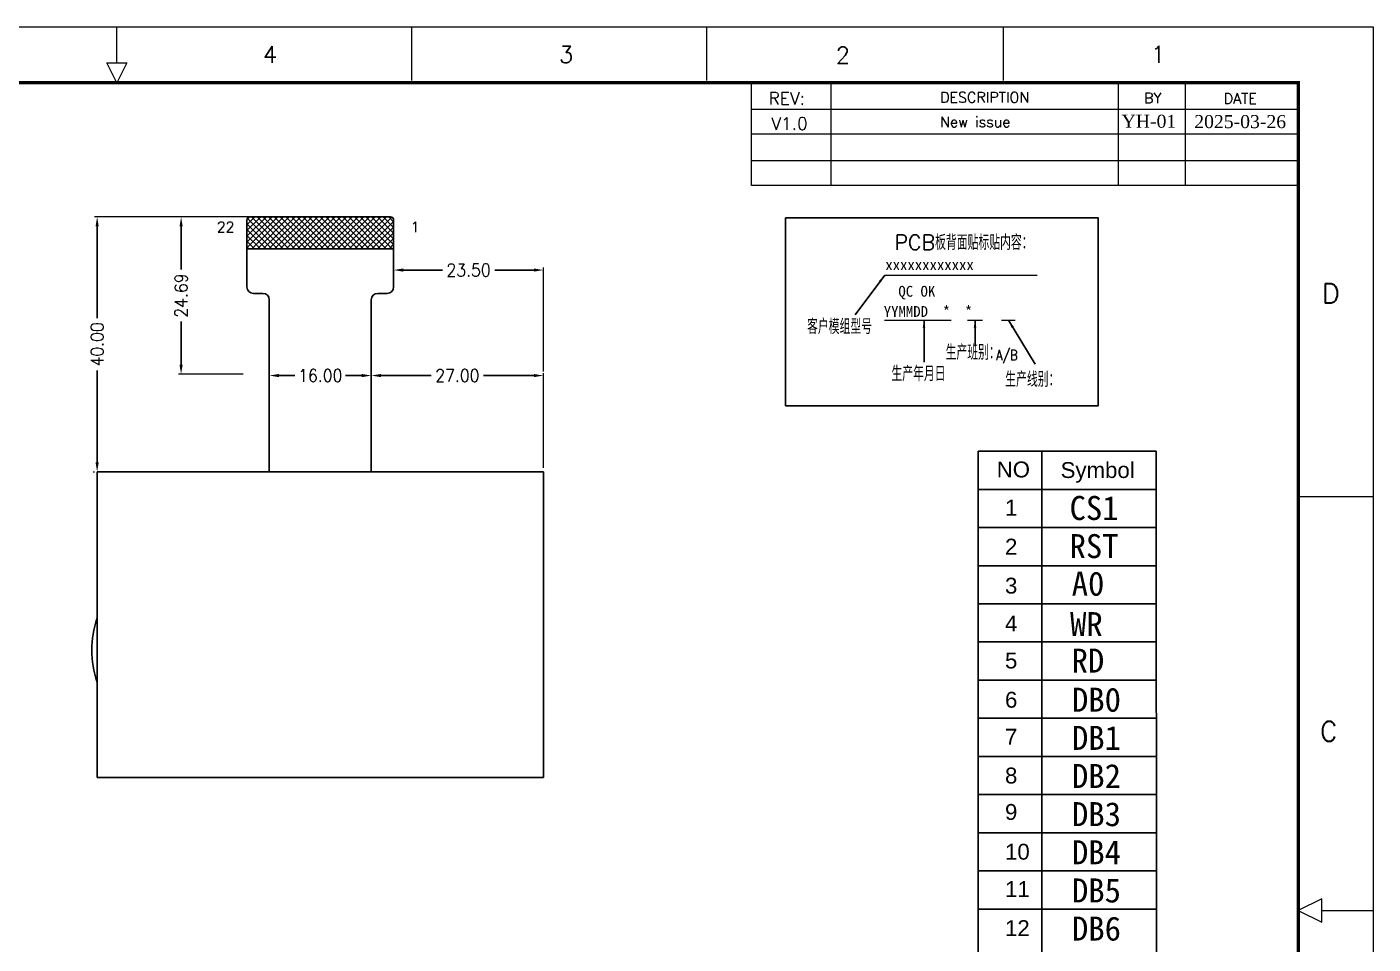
# Model space of a CAD drawing. Header units: millimetres. Extents: x 2909 to 3301, y 744 to 1021.
# Drawn here: x 3089.9 to 3301, y 877.4 to 1021.4 of the extents above; entities that cross this region are included whole.
import ezdxf

# ---------------------------------------------------------------- set-up
doc = ezdxf.new("R2010")
doc.units = ezdxf.units.MM
for name, color, linetype in [('', 7, 'Continuous'), ('D', 4, 'Continuous'), ('DIM', 170, 'Continuous'), ('F', 2, 'Continuous')]:
    doc.layers.add(name, color=color, linetype=linetype)
doc.styles.add('ROMANS', font='romans.shx', dxfattribs={"width": 0.9})
doc.styles.add('S', font='txt')
doc.styles.get("Standard").update_dxf_attribs({"font": 'times.ttf'})
doc.styles.add('TXT', font='TXT.SHX', dxfattribs={"width": 0.8})
doc.styles.add('xiong', font='simplex.shx', dxfattribs={"bigfont": 'gbcbig.shx'})
doc.styles.add('冼极', font='')
doc.styles.get('冼极').set_extended_font_data('SimSun')
doc.dimstyles.new('ISO-25-1', dxfattribs={"dimtxt": 2, "dimasz": 1.5, "dimexe": 0.4, "dimexo": 0.625, "dimgap": 0.5, "dimtad": 0, "dimzin": 1, "dimdsep": 46, "dimtxsty": 'ROMANS', "dimcen": 2.5, "dimclrd": 4, "dimclre": 4, "dimclrt": 4, "dimadec": 0, "dimazin": 0, "dimtfac": 1, "dimtmove": 0, "dimatfit": 3, "dimfxl": 1, "dimlwe": 0, "dimarcsym": 0})
doc.dimstyles.new('li', dxfattribs={"dimtxt": 2.5, "dimasz": 1, "dimexe": 0.05, "dimexo": 0.05, "dimgap": 0.3, "dimtad": 0, "dimzin": 1, "dimdsep": 46, "dimtxsty": 'TXT', "dimcen": 2.5, "dimclrd": 256, "dimclre": 256, "dimclrt": 4, "dimadec": 0, "dimazin": 0, "dimtfac": 1, "dimtmove": 0, "dimatfit": 3, "dimfxl": 1.25, "dimarcsym": 0})

# ---------------------------------------------------------------- blocks, each defined once
blk = doc.blocks.new('*D41')
at = {"layer": 'D', "color": 0, "lineweight": 0}
for p, q in [((3127.91, 967.29), (3127.91, 967.07)), ((3143.91, 967.29), (3143.91, 967.07))]:
    blk.add_line(p, q, dxfattribs=at)
at = {"layer": 'D', "color": 0, "lineweight": -2}
for p, q in [((3129.41, 966.67), (3131.94, 966.67)), ((3142.41, 966.67), (3139.88, 966.67))]:
    blk.add_line(p, q, dxfattribs=at)
at = {"layer": 'D', "color": 0}
for points in [[(3129.41, 966.92), (3129.41, 966.42), (3127.91, 966.67)], [(3142.41, 966.92), (3142.41, 966.42), (3143.91, 966.67)]]:
    blk.add_solid(points, dxfattribs=at)
at = {"layer": 'Defpoints', "color": 0}
for p in [(3127.91, 966.67), (3127.91, 966.67), (3143.91, 966.67)]:
    blk.add_point(p, dxfattribs=at)
at = {"layer": 'D', "color": 0, "insert": (3135.91, 966.67), "char_height": 2, "attachment_point": 5, "style": 'ROMANS'}
blk.add_mtext('16.00', dxfattribs=at)
blk = doc.blocks.new('*D42')
at = {"layer": 'D', "color": 0, "lineweight": 0}
for p, q in [((3143.91, 964.7), (3143.91, 967.07)), ((3170.91, 952.2), (3170.91, 967.07))]:
    blk.add_line(p, q, dxfattribs=at)
at = {"layer": 'D', "color": 0, "lineweight": -2}
for p, q in [((3145.41, 966.67), (3153.31, 966.67)), ((3169.41, 966.67), (3161.51, 966.67))]:
    blk.add_line(p, q, dxfattribs=at)
at = {"layer": 'D', "color": 0}
for points in [[(3145.41, 966.92), (3145.41, 966.42), (3143.91, 966.67)], [(3169.41, 966.92), (3169.41, 966.42), (3170.91, 966.67)]]:
    blk.add_solid(points, dxfattribs=at)
at = {"layer": 'Defpoints', "color": 0}
for p in [(3170.91, 966.67), (3143.91, 964.07), (3170.91, 951.57)]:
    blk.add_point(p, dxfattribs=at)
at = {"layer": 'D', "color": 0, "insert": (3157.41, 966.67), "char_height": 2, "attachment_point": 5, "style": 'ROMANS'}
blk.add_mtext('27.00', dxfattribs=at)
blk = doc.blocks.new('*D43')
at = {"layer": 'D', "color": 0, "lineweight": 0}
for p, q in [((3147.41, 983.58), (3147.41, 983.63)), ((3170.91, 967.29), (3170.91, 983.63))]:
    blk.add_line(p, q, dxfattribs=at)
at = {"layer": 'D', "color": 0, "lineweight": -2}
for p, q in [((3148.91, 983.23), (3155.06, 983.23)), ((3169.41, 983.23), (3163.26, 983.23))]:
    blk.add_line(p, q, dxfattribs=at)
at = {"layer": 'D', "color": 0}
for points in [[(3148.91, 983.48), (3148.91, 982.98), (3147.41, 983.23)], [(3169.41, 983.48), (3169.41, 982.98), (3170.91, 983.23)]]:
    blk.add_solid(points, dxfattribs=at)
at = {"layer": 'Defpoints', "color": 0}
for p in [(3147.41, 983.23), (3147.41, 982.96), (3170.91, 966.67)]:
    blk.add_point(p, dxfattribs=at)
at = {"layer": 'D', "color": 0, "insert": (3159.16, 983.23), "char_height": 2, "attachment_point": 5, "style": 'ROMANS'}
blk.add_mtext('23.50', dxfattribs=at)
blk = doc.blocks.new('*D44')
at = {"layer": 'D', "color": 0, "lineweight": 0}
for p, q in [((3124.79, 991.57), (3100.51, 991.57)), ((3100.29, 951.57), (3100.51, 951.57))]:
    blk.add_line(p, q, dxfattribs=at)
at = {"layer": 'D', "color": 0, "lineweight": -2}
for p, q in [((3100.91, 990.07), (3100.91, 975.67)), ((3100.91, 953.07), (3100.91, 967.47))]:
    blk.add_line(p, q, dxfattribs=at)
at = {"layer": 'D', "color": 0}
for points in [[(3100.66, 990.07), (3101.16, 990.07), (3100.91, 991.57)], [(3100.66, 953.07), (3101.16, 953.07), (3100.91, 951.57)]]:
    blk.add_solid(points, dxfattribs=at)
at = {"layer": 'Defpoints', "color": 0}
for p in [(3100.91, 991.57), (3125.41, 991.57), (3100.91, 951.57)]:
    blk.add_point(p, dxfattribs=at)
at = {"layer": 'D', "color": 0, "insert": (3100.91, 971.57), "char_height": 2, "attachment_point": 5, "rotation": 90, "style": 'ROMANS'}
blk.add_mtext('40.00', dxfattribs=at)
blk = doc.blocks.new('*D50')
at = {"layer": 'D', "color": 0, "lineweight": 0}
for p, q in [((3123.39, 991.57), (3113.68, 991.57)), ((3123.79, 966.89), (3113.68, 966.89))]:
    blk.add_line(p, q, dxfattribs=at)
at = {"layer": 'D', "color": 0, "lineweight": -2}
for p, q in [((3114.08, 990.07), (3114.08, 983.29)), ((3114.08, 968.39), (3114.08, 975.17))]:
    blk.add_line(p, q, dxfattribs=at)
at = {"layer": 'D', "color": 0}
for points in [[(3113.83, 990.07), (3114.33, 990.07), (3114.08, 991.57)], [(3113.83, 968.39), (3114.33, 968.39), (3114.08, 966.89)]]:
    blk.add_solid(points, dxfattribs=at)
at = {"layer": 'Defpoints', "color": 0}
for p in [(3114.08, 991.57), (3124.01, 991.57), (3124.41, 966.89)]:
    blk.add_point(p, dxfattribs=at)
at = {"layer": 'D', "color": 0, "insert": (3114.08, 979.23), "char_height": 2, "attachment_point": 5, "rotation": 90, "style": 'ROMANS'}
blk.add_mtext('24.69', dxfattribs=at)

msp = doc.modelspace()

# ---------------------------------------------------------------- hatches: boundary and pattern name
at = {"layer": 'F', "ltscale": 6.286513}
h = msp.add_hatch(dxfattribs=at)
h.set_pattern_fill('ANSI37', color=5, scale=0.2, style=0)
h.set_pattern_definition([(45, (912.1968, 135.9209), (-0.4490128, 0.4490128), []), (135, (912.1968, 135.9209), (-0.4490128, -0.4490128), [])])
h.paths.add_polyline_path([(3124.91, 991.571, 0.4142136), (3124.41, 991.071), (3124.41, 986.571), (3147.41, 986.571), (3147.41, 991.071, 0.4142136), (3146.91, 991.571)])

# ---------------------------------------------------------------- linework, layer by layer
at = {"layer": '', "color": 0, "linetype": 'ByBlock', "lineweight": 0}
for p, q in [((3224.432, 982.425), (3248.359, 982.425)), ((3224.382, 975.364), (3234.883, 975.364)), ((3237.437, 975.364), (3239.76, 975.364)), ((3242.744, 975.364), (3244.88, 975.364))]:
    msp.add_line(p, q, dxfattribs=at)
at = {"ltscale": 6.286513}
for p, q in [((3100.91, 903.571), (3100.91, 951.571)), ((3170.91, 951.571), (3100.91, 951.571)), ((3170.91, 903.571), (3170.91, 951.571)), ((3100.91, 903.571), (3170.91, 903.571))]:
    msp.add_line(p, q, dxfattribs=at)
msp.add_arc((3115.191, 923.571), 15.131, 160.70391, 199.29609, dxfattribs=at)
at = {"layer": 'D', "color": 0, "linetype": 'ByBlock', "lineweight": 0}
for p, q in [((2908.834, 1021.389), (3301.031, 1021.389)), ((3103.98, 1015.766), (3103.98, 1021.389)), ((3150.201, 1021.389), (3150.201, 1013.002)), ((3196.48, 1021.389), (3196.48, 1013.002)), ((3243.033, 1021.389), (3243.033, 1013.002)), ((3301.031, 1021.389), (3301.031, 744.07)), ((3102.407, 1015.766), (3105.552, 1015.766)), ((3102.407, 1015.766), (3105.552, 1015.766)), ((3103.98, 1012.621), (3102.407, 1015.766)), ((3103.98, 1012.621), (3102.407, 1015.766)), ((3105.552, 1015.766), (3103.98, 1012.621)), ((3105.552, 1015.766), (3103.98, 1012.621)), ((3203.545, 996.518), (3203.545, 1012.621)), ((3203.545, 1004.737), (3203.545, 1012.621)), ((3216.014, 996.518), (3216.014, 1012.621)), ((3216.014, 1004.737), (3216.014, 1012.621)), ((3261.04, 1012.621), (3261.04, 996.518)), ((3271.554, 1012.621), (3271.554, 996.518)), ((3289.304, 1008.428), (3203.545, 1008.428)), ((3289.304, 1008.428), (3203.545, 1008.428)), ((3289.304, 1004.569), (3203.545, 1004.569)), ((3289.304, 1004.569), (3203.545, 1004.569)), ((3289.304, 1000.376), (3203.545, 1000.376)), ((3289.304, 1000.376), (3203.545, 1000.376)), ((3289.304, 996.518), (3203.545, 996.518)), ((3289.304, 996.518), (3203.545, 996.518)), ((3289.304, 947.716), (3301.031, 947.716)), ((3293.008, 884.564), (3289.304, 882.713)), ((3293.008, 884.564), (3289.304, 882.713)), ((3289.304, 882.713), (3293.008, 880.861)), ((3289.304, 882.713), (3293.008, 880.861)), ((3293.008, 880.861), (3293.008, 884.564)), ((3293.008, 880.861), (3293.008, 884.564)), ((3293.008, 882.713), (3301.031, 882.713))]:
    msp.add_line(p, q, dxfattribs=at)
at = {"layer": 'D', "color": 0, "linetype": 'ByBlock', "lineweight": 0, "const_width": 0.515}
msp.add_lwpolyline([(3289.304, 1012.621), (2918.709, 1012.621), (2918.709, 752.838), (3289.304, 752.838), (3289.304, 1012.621)], dxfattribs=at)
at = {"layer": 'D', "ltscale": 6.286513}
msp.add_lwpolyline([(3208.885, 991.44), (3257.907, 991.44), (3257.907, 961.921), (3208.885, 961.921)], close=True, dxfattribs=at)
at = {"layer": 'DIM', "color": 0}
for p, q in [((3239.083, 954.792), (3239.083, 817.087)), ((3239.083, 954.792), (3267.023, 954.792)), ((3249.061, 954.792), (3249.061, 817.087)), ((3267.023, 954.792), (3267.058, 817.087)), ((3267.023, 948.805), (3239.083, 948.805)), ((3267.023, 942.817), (3239.083, 942.817)), ((3267.023, 936.83), (3239.083, 936.83)), ((3267.023, 930.843), (3239.083, 930.843)), ((3267.023, 924.856), (3239.083, 924.856)), ((3267.023, 918.869), (3239.083, 918.869)), ((3267.023, 912.882), (3239.083, 912.882)), ((3267.023, 906.894), (3239.083, 906.894)), ((3267.023, 900.907), (3239.083, 900.907)), ((3267.023, 894.92), (3239.083, 894.92)), ((3267.023, 888.933), (3239.083, 888.933)), ((3267.023, 888.933), (3239.083, 888.933)), ((3267.023, 882.946), (3239.083, 882.946))]:
    msp.add_line(p, q, dxfattribs=at)
at = {"layer": 'F', "ltscale": 6.286513}
for p, q in [((3124.41, 991.071), (3124.41, 980.571)), ((3124.91, 991.571), (3146.91, 991.571)), ((3147.41, 991.071), (3147.41, 980.571)), ((3124.41, 986.571), (3147.41, 986.571)), ((3125.41, 979.571), (3126.91, 979.571)), ((3127.91, 978.571), (3127.91, 951.671)), ((3143.91, 978.571), (3143.91, 951.671)), ((3144.91, 979.571), (3146.41, 979.571))]:
    msp.add_line(p, q, dxfattribs=at)
for centre, radius, start, end in [((3124.91, 991.071), 0.5, 90, 180), ((3146.91, 991.071), 0.5, 0, 90), ((3125.41, 980.571), 1, 180, 270), ((3146.41, 980.571), 1, 270, 0), ((3126.91, 978.571), 1, 360, 90), ((3144.91, 978.571), 1, 90, 180)]:
    msp.add_arc(centre, radius, start, end, dxfattribs=at)

# ---------------------------------------------------------------- texts
at = {"layer": '', "color": 0, "linetype": 'ByBlock', "lineweight": 0}
for s, height, style, p in [('PCB板背面贴标贴内容：', 2.36009, 'xiong', (3225.96, 986.39)), ('xxxxxxxxxxxx', 1.69984, 'S', (3224.531, 983.219)), ('  QC OK', 1.6998, 'S', (3224.268, 979.048)), ('YYMMDD  *  *', 1.69984, 'S', (3224.285, 975.882)), ('客户模组型号', 2.3601, 'xiong', (3212.263, 973.175))]:
    msp.add_text(s, height=height, dxfattribs=dict(at, style=style)).set_placement(p)
at = {"layer": '', "color": 0, "linetype": 'ByBlock', "lineweight": 0, "attachment_point": 1}
for s, insert, char_height, width, style in [('生产班别：', (3233.986, 971.495), 2.3601, 35.38651, 'xiong'), ('A/B', (3241.892, 970.696), 1.6149, 11.02826, 'TXT'), ('生产年月日', (3225.485, 968.138), 2.3601, 35.38651, 'xiong'), ('生产线别：', (3243.335, 967.254), 2.3601, 35.38651, 'xiong')]:
    msp.add_mtext(s, dxfattribs=dict(at, insert=insert, char_height=char_height, width=width, style=style))
at = {"layer": 'D', "color": 0, "linetype": 'ByBlock', "lineweight": 0, "style": 'ROMANS'}
for s, height, p in [('4', 2.621, (3126.913, 1015.75)), ('3', 2.621, (3173.341, 1015.75)), ('2', 2.619, (3216.754, 1015.634)), ('1', 2.621, (3266.197, 1015.75)), ('REV:', 1.9609, (3206.213, 1009.196)), ('REV:', 1.9609, (3206.213, 1009.196)), ('DESCRIPTION', 1.63725, (3233.126, 1009.519)), ('BY', 1.6372, (3265.095, 1009.421)), ('DATE', 1.6372, (3277.599, 1009.338)), ('V1.0', 1.9609, (3206.654, 1005.233)), ('New issue', 1.6372, (3233.126, 1005.661)), ('D', 3.086, (3292.999, 978.018)), ('C', 3.086, (3292.678, 909.307))]:
    msp.add_text(s, height=height, dxfattribs=at).set_placement(p)
at = {"layer": 'D', "style": 'ROMANS'}
for s, height, p in [('22', 1.6024, (3119.689, 989.198)), ('1', 1.602, (3150.082, 989.198))]:
    msp.add_text(s, height=height, dxfattribs=at).set_placement(p)
at = {"layer": 'D', "color": 0, "linetype": 'ByBlock', "lineweight": 0, "char_height": 2.04433, "width": 18.43713, "attachment_point": 1}
for s, insert in [('{\\fTimes New Roman|b0|i0|c186|p18;YH-01}', (3261.588, 1007.604)), ('{\\fTimes New Roman|b0|i0|c186|p18;202}5{\\fTimes New Roman|b0|i0|c186|p18;-0}3{\\fTimes New Roman|b0|i0|c186|p18;-}26', (3272.984, 1007.552))]:
    msp.add_mtext(s, dxfattribs=dict(at, insert=insert))
at = {"layer": 'DIM', "color": 0, "style": '冼极'}
for s, p in [('CS1', (3253.428, 944.005)), ('RST', (3253.428, 938.018)), ('A0', (3253.762, 932.131)), ('WR', (3253.509, 925.773)), ('RD', (3253.74, 920.047)), ('DB0', (3253.806, 913.915)), ('DB1', (3253.806, 907.927)), ('DB2', (3253.806, 901.94)), ('DB3', (3253.806, 895.953)), ('DB4', (3253.806, 889.966)), ('DB5', (3253.806, 883.979)), ('DB6', (3253.806, 877.992))]:
    msp.add_text(s, height=3.7665, dxfattribs=at).set_placement(p)
at = {"layer": 'DIM', "color": 0, "char_height": 2.49465, "attachment_point": 1}
for s, insert, width in [('{\\fArial|b0|i0|c0|p34;NO}', (3241.996, 953.18), 5.82362), ('{\\fArial|b0|i0|c0|p34;Symbol}', (3252.023, 953.089), 12.72777), ('{\\fArial|b0|i0|c0|p34;1}', (3243.303, 947.192), 5.82362), ('{\\fArial|b0|i0|c0|p34;2}', (3243.303, 941.069), 5.82362), ('{\\fArial|b0|i0|c0|p34;3}', (3243.303, 934.945), 5.82362), ('{\\fArial|b0|i0|c0|p34;4}', (3243.303, 929), 5.82362), ('{\\fArial|b0|i0|c0|p34;5}', (3243.303, 923.195), 5.82362), ('{\\fArial|b0|i0|c0|p34;6}', (3243.303, 917.042), 5.82362), ('{\\fArial|b0|i0|c0|p34;7}', (3243.303, 911.236), 5.82362), ('{\\fArial|b0|i0|c0|p34;8}', (3243.303, 905.145), 5.82362), ('{\\fArial|b0|i0|c0|p34;9}', (3243.303, 899.428), 5.82362), ('{\\fArial|b0|i0|c0|p34;10}', (3243.303, 893.192), 5.82362), ('{\\fArial|b0|i0|c0|p34;11}', (3243.303, 887.321), 5.82362), ('{\\fArial|b0|i0|c0|p34;12}', (3243.303, 881.197), 5.82362)]:
    msp.add_mtext(s, dxfattribs=dict(at, insert=insert, width=width))

# ---------------------------------------------------------------- dimensions: what is measured, and where the dimension line sits
at = {"layer": 'D', "color": 0}
for base, p1, p2, angle, picture, middle in [((3100.91, 991.571), (3100.91, 951.571), (3125.41, 991.571), 90, '*D44', (3100.91, 971.571)), ((3114.0803, 991.5712), (3124.4103, 966.8857), (3124.0137, 991.5712), 90, '*D50', (3114.0803, 979.2284)), ((3147.41, 983.226), (3170.91, 966.667), (3147.41, 982.956), 180, '*D43', (3159.16, 983.226)), ((3127.91, 966.667), (3143.91, 966.667), (3127.91, 966.667), 180, '*D41', (3135.91, 966.667)), ((3170.91, 966.667), (3143.91, 964.071), (3170.91, 951.571), 180, '*D42', (3157.41, 966.667))]:
    dim = msp.add_linear_dim(base=base, p1=p1, p2=p2, angle=angle, dimstyle='ISO-25-1', override={"dimclrd": 0, "dimclre": 0, "dimclrt": 0, "dimfxl": 1.25}, dxfattribs=at)
    dim.commit()
    dim.dimension.update_dxf_attribs({"geometry": picture, "text_midpoint": middle})

# ---------------------------------------------------------------- leaders
at = {"layer": '', "color": 0, "linetype": 'ByBlock', "lineweight": 0}
for points in [[(3224.432, 982.425), (3219.797, 976.207)], [(3230.6, 975.411), (3230.6, 968.782)], [(3238.599, 975.411), (3238.599, 971.277)], [(3243.858, 975.339), (3248.009, 968.433)]]:
    msp.add_leader(points, dimstyle='li', override={"dimasz": 1.25}, dxfattribs=at)

doc.saveas('drawing.dxf')
